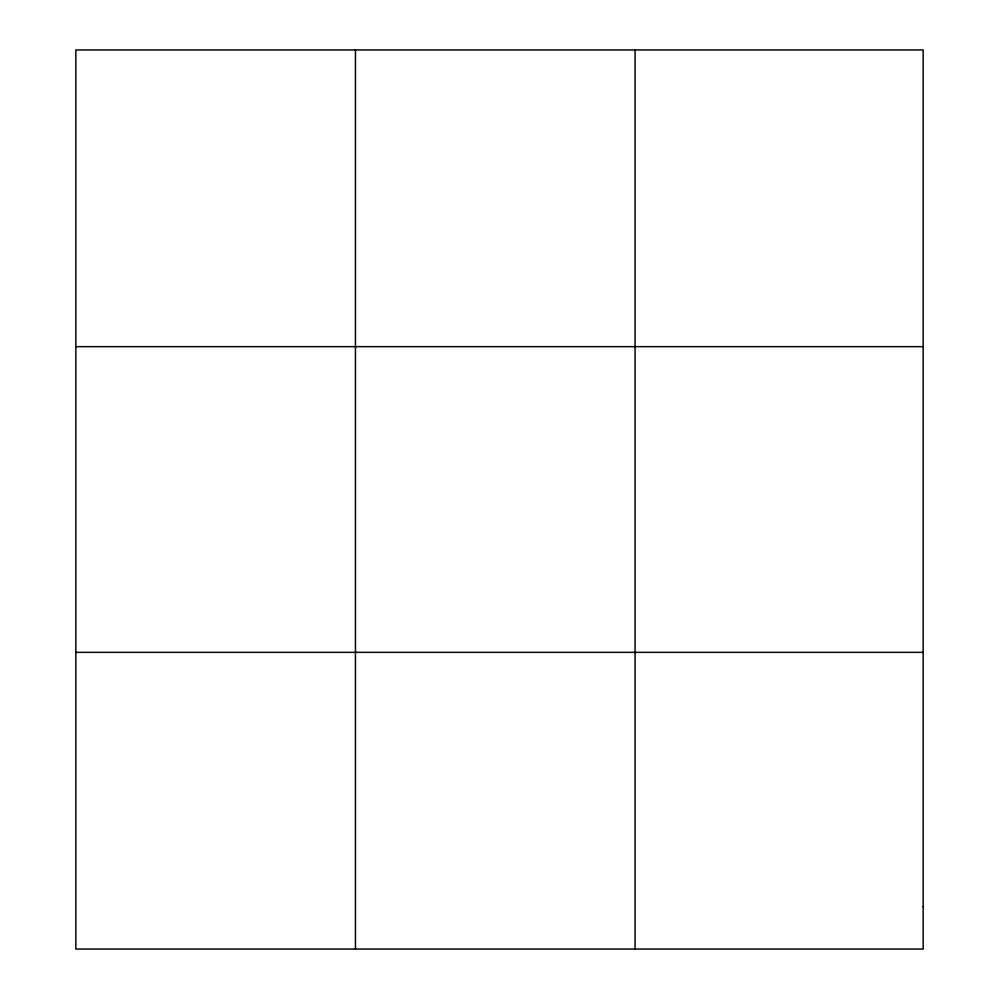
<?xml version="1.0" encoding="UTF-8"?>
<svg xmlns="http://www.w3.org/2000/svg" width="999" height="999" viewBox="0 0 999 999"><rect width="100%" height="100%" fill="white"/><g stroke="black" fill="none" stroke-linecap="round" stroke-linejoin="round"><path stroke-width="1.5" d="M355.457 949.05L355.457 49.95M635.077 949.05L635.077 49.95M75.837 346.653L923.163 346.653M75.837 652.347L923.163 652.347M923.163 906.667L923.163 949.05L75.837 949.05L75.837 49.95L923.163 49.95L923.163 906.667"/></g></svg>
